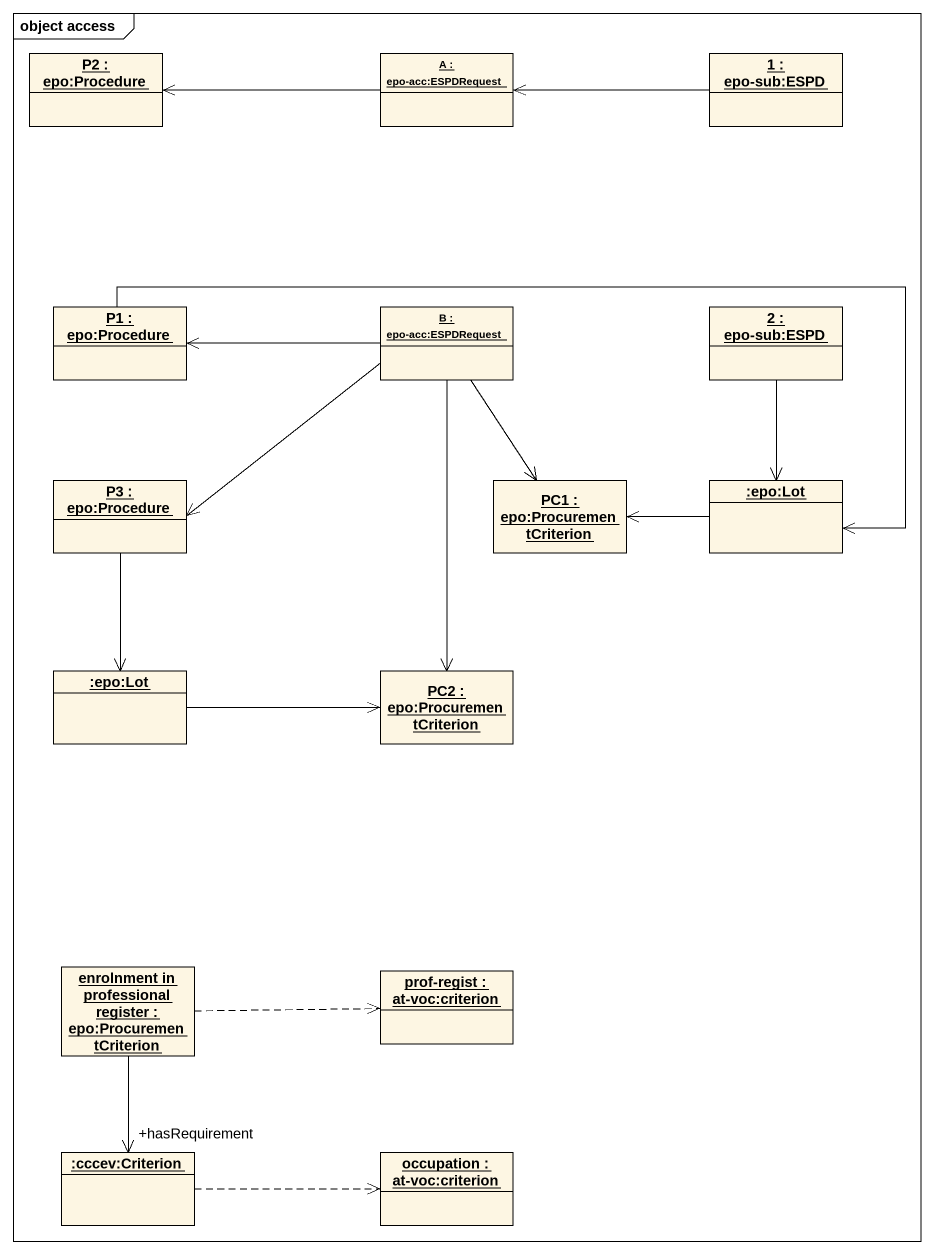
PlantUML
@startuml
mainframe object access
hide circle
hide empty members
object "P2 : epo:Procedure" as P2
object "A : epo-acc:ESPDRequest" as A
object "1 : epo-sub:ESPD" as o1
object "P1 : epo:Procedure" as P1
object "B : epo-acc:ESPDRequest" as B
object "2 : epo-sub:ESPD" as o2
object "P3 : epo:Procedure" as P3
object "PC1 : epo:ProcurementCriterion" as PC1
object ":epo:Lot" as epo_Lot
object ":epo:Lot" as epo_Lot_2
object "PC2 : epo:ProcurementCriterion" as PC2
object "enrolnment in professional register : epo:ProcurementCriterion" as enrolnment_in_professional
object "prof-regist : at-voc:criterion" as prof_regist
object ":cccev:Criterion" as cccev_Criterion
object "occupation : at-voc:criterion" as occupation
A -left-> P2
o1 -left-> A
P1 -right-> epo_Lot
B -left-> P1
B -left-> P3
B --> PC1
B --> PC2
o2 --> epo_Lot
P3 --> epo_Lot_2
epo_Lot -left-> PC1
epo_Lot_2 -right-> PC2
enrolnment_in_professional .right.> prof_regist
enrolnment_in_professional --> "+hasRequirement" cccev_Criterion
cccev_Criterion .right.> occupation
@enduml
